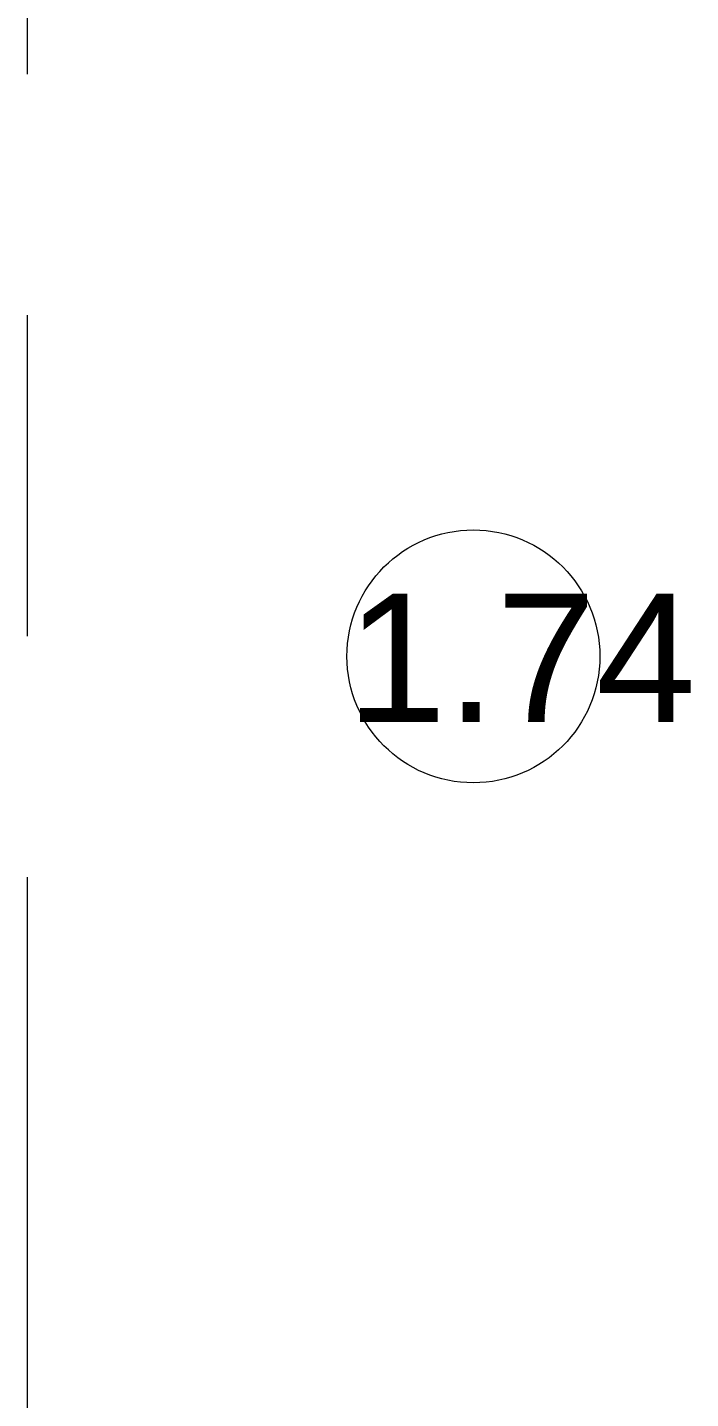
# Model space of a CAD drawing. Header units: millimetres. Extents: x -3817 to 677485, y -22715 to 103890.
# Drawn here: x 121454 to 122764, y 6916 to 9627 of the extents above; entities that cross this region are included whole.
import ezdxf

# ---------------------------------------------------------------- set-up
doc = ezdxf.new("R2010")
doc.units = ezdxf.units.MM
doc.layers.add('PDF _Геометрия', color=7, linetype='Continuous', true_color=0x1d1d1d)
doc.layers.add('PDF _Текст', color=7, linetype='Continuous')
doc.styles.add('PDF GOST-Common', font='arial.ttf')

msp = doc.modelspace()

# ---------------------------------------------------------------- linework, layer by layer
at = {"layer": 'PDF _Геометрия', "color": 253, "lineweight": 9, "true_color": 0xaaaaaa}
for points in [[(121453.6, 9534.5), (121453.6, 11122)], [(121453.6, 8423.3), (121453.6, 9058.3)], [(121453.6, 6359.5), (121453.6, 7947)]]:
    msp.add_lwpolyline(points, dxfattribs=at)
at = {"layer": 'PDF _Геометрия', "color": 7, "lineweight": 9}
msp.add_circle((122335, 8383.5), 250, dxfattribs=at)
msp.add_circle((122335, 8383.5), 250, dxfattribs=at)

# ---------------------------------------------------------------- texts
at = {"layer": 'PDF _Текст', "color": 250, "true_color": 0x3c3c3c, "insert": (122084.1, 8380.7), "char_height": 254, "attachment_point": 4, "style": 'PDF GOST-Common'}
msp.add_mtext('1.74', dxfattribs=at)

doc.saveas('drawing.dxf')
